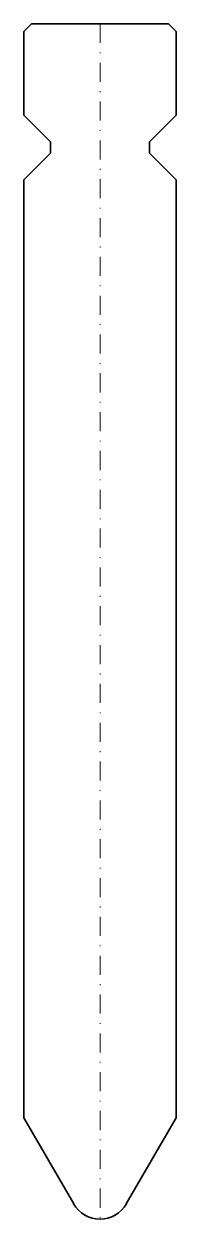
# Model space of a CAD drawing. Header units: millimetres. Extents: x -10 to 10, y 0 to 157.
import ezdxf

# ---------------------------------------------------------------- set-up
doc = ezdxf.new("R2010")
doc.units = ezdxf.units.MM
doc.header["$LTSCALE"] = 5
doc.linetypes.add('AUSGEZOGEN', pattern=[0])
doc.linetypes.add('DASHDOT', pattern=[1, 0.5, -0.25, 0, -0.25])
doc.layers.add('2', color=7, linetype='Continuous')

msp = doc.modelspace()

# ---------------------------------------------------------------- linework, layer by layer
at = {"layer": '2', "color": 7, "linetype": 'AUSGEZOGEN', "lineweight": 35}
for p, q in [((-10, 156), (-9, 157)), ((-9, 157), (9, 157)), ((9, 157), (10, 156)), ((-10, 145), (-10, 156)), ((10, 156), (10, 145)), ((-6.5, 141.5), (-10, 145)), ((10, 145), (6.5, 141.5)), ((-6.5, 140), (-6.5, 141.5)), ((6.5, 141.5), (6.5, 140)), ((-10, 136.5), (-6.5, 140)), ((6.5, 140), (10, 136.5)), ((-10, 13.32), (-10, 136.5)), ((10, 136.5), (10, 13.32)), ((-3.46, 2), (-10, 13.32)), ((10, 13.32), (3.46, 2))]:
    msp.add_line(p, q, dxfattribs=at)
at = {"layer": '2', "color": 7, "linetype": 'DASHDOT', "lineweight": 18}
msp.add_line((0, 157), (0, 0), dxfattribs=at)
at = {"layer": '2', "color": 7, "linetype": 'AUSGEZOGEN', "lineweight": 35}
msp.add_arc((0, 4), 4, 210, 330, dxfattribs=at)

doc.saveas('drawing.dxf')
